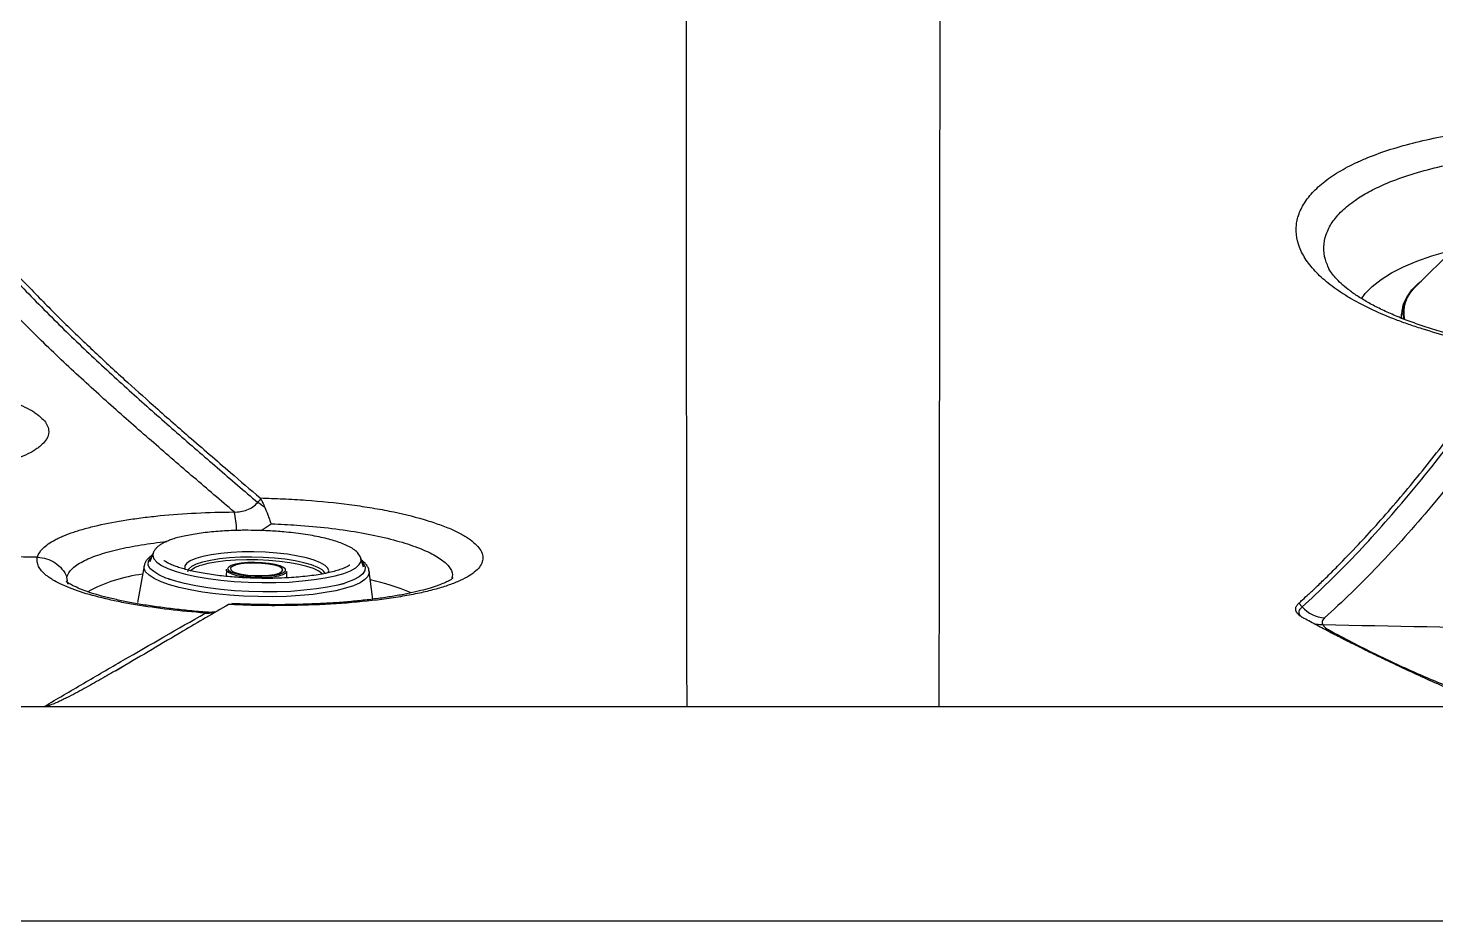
# Model space of a CAD drawing. Extents: x 398 to 508, y 623 to 782.
# Drawn here: x 447.62 to 458.33, y 652.62 to 659.41 of the extents above; entities that cross this region are included whole.
import ezdxf

# ---------------------------------------------------------------- set-up
doc = ezdxf.new("R2010")
doc.units = 0
doc.header["$MEASUREMENT"] = 0
doc.layers.add('GEOMETRY', color=2, linetype='Continuous', lineweight=25)

msp = doc.modelspace()

# ---------------------------------------------------------------- linework, layer by layer
at = {"layer": 'GEOMETRY'}
for p, q in [((458.467, 657.736), (458.174, 657.445)), ((458.07, 657.243), (458.069, 657.231)), ((458.07, 657.243), (458.07, 657.248)), ((449.389, 655.591), (449.465, 655.643)), ((448.568, 655.42), (448.543, 655.353)), ((448.499, 655.321), (448.448, 655.043)), ((450.17, 655.313), (450.149, 655.381)), ((447.916, 655.205), (447.911, 655.239)), ((448.686, 655.222), (448.697, 655.218)), ((449.125, 655.291), (449.124, 655.242)), ((449.585, 655.231), (449.585, 655.28)), ((450.24, 655.068), (450.212, 655.278)), ((447.919, 655.182), (447.919, 655.183)), ((449.148, 655.031), (449.165, 655.031)), ((457.312, 655.009), (457.286, 655.037)), ((448.281, 654.523), (448.346, 654.56)), ((439.956, 654.252), (447.74, 654.252)), ((447.74, 654.252), (447.848, 654.252)), ((447.848, 654.252), (452.631, 654.252)), ((452.631, 654.252), (454.547, 654.252)), ((454.547, 654.252), (458.723, 654.252)), ((443.077, 652.62), (463.077, 652.62))]:
    msp.add_line(p, q, dxfattribs=at)
at = {"layer": 'GEOMETRY', "flags": 128}
for points in [[(457.764, 657.354), (457.793, 657.394), (457.846, 657.449), (457.913, 657.502), (457.992, 657.551), (458.083, 657.598), (458.186, 657.642), (458.3, 657.682), (458.423, 657.717), (458.458, 657.726)], [(458.089, 657.198), (458.086, 657.209), (458.08, 657.263), (458.089, 657.317), (458.111, 657.37), (458.147, 657.422), (458.196, 657.471), (458.218, 657.489)], [(458.071, 657.203), (458.069, 657.238), (458.07, 657.243)], [(458.069, 657.204), (458.069, 657.225), (458.069, 657.231)], [(448.568, 655.42), (448.565, 655.401), (448.573, 655.375), (448.596, 655.35), (448.632, 655.325), (448.681, 655.302), (448.742, 655.28), (448.815, 655.26), (448.896, 655.242), (448.987, 655.227), (449.083, 655.214), (449.185, 655.204), (449.29, 655.198), (449.396, 655.195), (449.501, 655.196), (449.603, 655.199), (449.702, 655.207), (449.794, 655.217), (449.878, 655.23), (449.953, 655.246), (450.018, 655.265), (450.071, 655.285), (450.111, 655.308), (450.137, 655.332), (450.15, 655.356), (450.149, 655.381)], [(449.841, 655.346), (449.794, 655.365), (449.736, 655.382), (449.668, 655.397), (449.591, 655.41), (449.509, 655.419), (449.422, 655.425), (449.334, 655.428), (449.246, 655.428), (449.162, 655.424), (449.082, 655.417), (449.009, 655.407), (448.946, 655.394), (448.892, 655.378), (448.851, 655.36), (448.823, 655.341), (448.809, 655.321), (448.809, 655.3), (448.811, 655.295)], [(450.212, 655.278), (450.212, 655.268), (450.203, 655.242), (450.18, 655.217), (450.143, 655.193), (450.094, 655.171), (450.032, 655.151), (449.959, 655.133), (449.876, 655.118), (449.785, 655.105), (449.687, 655.096), (449.583, 655.09), (449.475, 655.087), (449.366, 655.088), (449.256, 655.092), (449.148, 655.099), (449.043, 655.109), (448.944, 655.123), (448.851, 655.139), (448.767, 655.158), (448.692, 655.178), (448.628, 655.201), (448.576, 655.225), (448.537, 655.251), (448.511, 655.277), (448.499, 655.303), (448.499, 655.321)], [(448.686, 655.222), (448.665, 655.229), (448.612, 655.253), (448.572, 655.278), (448.544, 655.303), (448.531, 655.329), (448.532, 655.355), (448.547, 655.38), (448.556, 655.389)], [(449.821, 655.31), (449.774, 655.329), (449.716, 655.345), (449.649, 655.36), (449.573, 655.372), (449.491, 655.381), (449.405, 655.386), (449.319, 655.389), (449.233, 655.387), (449.15, 655.383), (449.073, 655.375), (449.004, 655.364), (448.944, 655.351), (448.895, 655.335), (448.859, 655.317), (448.837, 655.297), (448.829, 655.277)], [(449.856, 655.26), (449.854, 655.262), (449.828, 655.282), (449.789, 655.301), (449.738, 655.318), (449.677, 655.333), (449.607, 655.346), (449.53, 655.356), (449.448, 655.364), (449.364, 655.368), (449.279, 655.368), (449.196, 655.366), (449.118, 655.36), (449.046, 655.351), (448.983, 655.339), (448.93, 655.324)], [(449.572, 655.3), (449.56, 655.309), (449.534, 655.322), (449.496, 655.332), (449.45, 655.34), (449.397, 655.346), (449.342, 655.348), (449.288, 655.347), (449.238, 655.342), (449.196, 655.335), (449.163, 655.325), (449.143, 655.313), (449.136, 655.304)], [(449.157, 655.306), (449.158, 655.293), (449.173, 655.28), (449.201, 655.268), (449.241, 655.259), (449.29, 655.252), (449.343, 655.248), (449.398, 655.248), (449.449, 655.251), (449.493, 655.257), (449.527, 655.267), (449.548, 655.278), (449.555, 655.291), (449.548, 655.304), (449.526, 655.316), (449.491, 655.327), (449.446, 655.335), (449.395, 655.341), (449.34, 655.343), (449.287, 655.342), (449.239, 655.337), (449.199, 655.329), (449.172, 655.318), (449.157, 655.306)], [(449.9, 655.269), (449.904, 655.284), (449.897, 655.305), (449.876, 655.326), (449.841, 655.346)], [(450.158, 655.349), (450.168, 655.339), (450.181, 655.313), (450.18, 655.287), (450.165, 655.262), (450.136, 655.238), (450.094, 655.215), (450.04, 655.195), (450.021, 655.189)], [(450.021, 655.189), (449.973, 655.176), (449.896, 655.16), (449.81, 655.146), (449.716, 655.136), (449.616, 655.128), (449.511, 655.124), (449.404, 655.124), (449.296, 655.126), (449.188, 655.132), (449.084, 655.142), (448.985, 655.154), (448.892, 655.169), (448.806, 655.187), (448.731, 655.207), (448.686, 655.222)], [(449.585, 655.28), (449.578, 655.267), (449.556, 655.254), (449.522, 655.244), (449.478, 655.236), (449.426, 655.232), (449.369, 655.231), (449.311, 655.233), (449.257, 655.238), (449.208, 655.247), (449.169, 655.258), (449.141, 655.271), (449.127, 655.284), (449.127, 655.298), (449.127, 655.298)], [(449.136, 655.304), (449.135, 655.3), (449.136, 655.299)], [(449.136, 655.299), (449.142, 655.287), (449.162, 655.275), (449.195, 655.263), (449.237, 655.254), (449.287, 655.247), (449.341, 655.243), (449.396, 655.243), (449.449, 655.246), (449.495, 655.251), (449.533, 655.26), (449.56, 655.271), (449.574, 655.283)], [(449.574, 655.283), (449.574, 655.296), (449.572, 655.3)], [(448.965, 654.963), (448.973, 654.968), (448.978, 654.969)]]:
    msp.add_lwpolyline(points, dxfattribs=at)
at = {"layer": 'GEOMETRY'}
for centre, radius, start, end in [((458.359, 657.239), 0.277, 132.0005, 175.5913), ((458.338, 657.253), 0.253, 130.4361, 193.3286), ((449.113, 655.384), 0.489, 51.5577, 59.2344), ((448.656, 655.591), 0.547, 0.2706, 14.981), ((448.97, 655.154), 0.175, 103.4543, 131.8011), ((448.623, 654.119), 1.147, 96.8088, 118.7873), ((449.789, 655.213), 0.102, 29.8835, 72.0476), ((449.901, 653.657), 1.59, 66.6524, 78.3939), ((457.501, 655.181), 0.255, 222.2195, 266.0099)]:
    msp.add_arc(centre, radius, start, end, dxfattribs=at)
for points, knots in [([(452.631, 654.252), (452.631, 654.412), (452.63, 654.649), (452.63, 654.985), (452.63, 655.253), (452.629, 655.539), (452.629, 655.949), (452.628, 656.518), (452.628, 657.294), (452.627, 658.172), (452.627, 658.988), (452.626, 659.598), (452.626, 659.912), (452.626, 660.071), (452.626, 660.151), (452.626, 660.191), (452.626, 660.212), (452.626, 660.223), (452.626, 660.229), (452.626, 660.232)], [0, 0, 0, 0, 0.125, 0.1875, 0.25, 0.3125, 0.375, 0.5, 0.625, 0.75, 0.875, 0.9375, 0.96875, 0.984375, 0.992188, 0.996094, 0.998047, 0.999023, 1, 1, 1, 1]), ([(454.555, 660.165), (454.555, 660.162), (454.555, 660.156), (454.555, 660.144), (454.555, 660.124), (454.555, 660.084), (454.555, 660.005), (454.555, 659.847), (454.555, 659.536), (454.554, 658.932), (454.553, 658.121), (454.552, 657.238), (454.551, 656.445), (454.55, 655.871), (454.55, 655.467), (454.549, 655.19), (454.549, 654.935), (454.548, 654.619), (454.548, 654.4), (454.547, 654.252)], [0, 0, 0, 0, 0.000977, 0.001953, 0.003906, 0.007812, 0.015625, 0.03125, 0.0625, 0.125, 0.25, 0.375, 0.5, 0.625, 0.6875, 0.75, 0.8125, 0.875, 1, 1, 1, 1]), ([(458.911, 656.968), (458.828, 656.981), (458.748, 656.996), (458.591, 657.028), (458.514, 657.046), (458.366, 657.083), (458.295, 657.104), (458.19, 657.137), (458.156, 657.148), (458.09, 657.171), (458.058, 657.183), (457.901, 657.243), (457.789, 657.295), (457.666, 657.366), (457.643, 657.38), (457.597, 657.41), (457.576, 657.424), (457.515, 657.469), (457.478, 657.5), (457.413, 657.561), (457.385, 657.593), (457.349, 657.641), (457.338, 657.657), (457.319, 657.69), (457.31, 657.706), (457.273, 657.787), (457.262, 657.852), (457.27, 657.933), (457.273, 657.949), (457.281, 657.981), (457.287, 657.997), (457.306, 658.045), (457.323, 658.076), (457.367, 658.137), (457.393, 658.166), (457.454, 658.224), (457.489, 658.252), (457.568, 658.307), (457.611, 658.333), (457.682, 658.37), (457.707, 658.383), (457.758, 658.406), (457.785, 658.418), (457.923, 658.474), (458.046, 658.513), (458.248, 658.563), (458.319, 658.579), (458.43, 658.599), (458.467, 658.606), (458.544, 658.618), (458.582, 658.623), (458.777, 658.649), (458.94, 658.663), (459.152, 658.673), (459.195, 658.674), (459.281, 658.677), (459.324, 658.677), (459.454, 658.678), (459.541, 658.677), (459.715, 658.671), (459.802, 658.666), (459.933, 658.657), (459.977, 658.654), (460.065, 658.646), (460.108, 658.642), (460.325, 658.618), (460.493, 658.594), (460.696, 658.556), (460.737, 658.548), (460.817, 658.531), (460.857, 658.523), (460.974, 658.495), (461.05, 658.476), (461.124, 658.455)], [0, 0, 0, 0, 0.03125, 0.03125, 0.0625, 0.0625, 0.09375, 0.09375, 0.109375, 0.109375, 0.125, 0.125, 0.1875, 0.1875, 0.203125, 0.203125, 0.21875, 0.21875, 0.25, 0.25, 0.28125, 0.28125, 0.296875, 0.296875, 0.3125, 0.3125, 0.375, 0.375, 0.390625, 0.390625, 0.40625, 0.40625, 0.4375, 0.4375, 0.46875, 0.46875, 0.5, 0.5, 0.53125, 0.53125, 0.546875, 0.546875, 0.5625, 0.5625, 0.625, 0.625, 0.65625, 0.65625, 0.671875, 0.671875, 0.6875, 0.6875, 0.75, 0.75, 0.765625, 0.765625, 0.78125, 0.78125, 0.8125, 0.8125, 0.84375, 0.84375, 0.859375, 0.859375, 0.875, 0.875, 0.9375, 0.9375, 0.953125, 0.953125, 0.96875, 0.96875, 1, 1, 1, 1]), ([(457.524, 657.571), (457.51, 657.598), (457.482, 657.658), (457.473, 657.75), (457.49, 657.845), (457.537, 657.937), (457.611, 658.024), (457.707, 658.102), (457.817, 658.169), (457.948, 658.233), (458.113, 658.295), (458.315, 658.352), (458.533, 658.397), (458.761, 658.43), (458.995, 658.452), (459.239, 658.465), (459.49, 658.466), (459.744, 658.458), (459.999, 658.44), (460.251, 658.412), (460.497, 658.374), (460.716, 658.332), (460.851, 658.299), (460.909, 658.284), (460.911, 658.284)], [0, 0, 0, 0, 0.042317, 0.091613, 0.140749, 0.189596, 0.238601, 0.287447, 0.327364, 0.36728, 0.419319, 0.471552, 0.523592, 0.571854, 0.620269, 0.668533, 0.717063, 0.765746, 0.814278, 0.863107, 0.912091, 0.960921, 0.998538, 1, 1, 1, 1]), ([(446.932, 658.21), (446.947, 658.192), (446.976, 658.158), (447.02, 658.107), (447.065, 658.055), (447.111, 658.003), (447.157, 657.951), (447.203, 657.898), (447.25, 657.846), (447.297, 657.793), (447.345, 657.74), (447.394, 657.687), (447.443, 657.634), (447.492, 657.581), (447.542, 657.528), (447.593, 657.475), (447.704, 657.36), (447.876, 657.185), (448.111, 656.96), (448.342, 656.746), (448.585, 656.529), (448.854, 656.293), (449.125, 656.06), (449.307, 655.903), (449.382, 655.839)], [0, 0, 0, 0, 0.017646, 0.035523, 0.053632, 0.071972, 0.090543, 0.109345, 0.128377, 0.147641, 0.167134, 0.186858, 0.206812, 0.226995, 0.247407, 0.268048, 0.288917, 0.383134, 0.479446, 0.577821, 0.668112, 0.778223, 0.908026, 1, 1, 1, 1]), ([(446.908, 658.181), (447.012, 658.06), (447.115, 657.941), (447.321, 657.711), (447.423, 657.6), (447.628, 657.383), (447.73, 657.279), (447.934, 657.077), (448.036, 656.98), (448.24, 656.789), (448.341, 656.697), (448.545, 656.514), (448.647, 656.424), (448.851, 656.246), (448.953, 656.158), (449.158, 655.981), (449.261, 655.893), (449.364, 655.805)], [0, 0, 0, 0, 0.125, 0.125, 0.25, 0.25, 0.375, 0.375, 0.5, 0.5, 0.625, 0.625, 0.75, 0.75, 0.875, 0.875, 1, 1, 1, 1]), ([(449.184, 655.732), (449.082, 655.82), (448.98, 655.907), (448.775, 656.082), (448.674, 656.17), (448.47, 656.347), (448.369, 656.436), (448.166, 656.616), (448.065, 656.708), (447.863, 656.896), (447.761, 656.993), (447.559, 657.193), (447.457, 657.297), (447.254, 657.511), (447.151, 657.622), (446.947, 657.85), (446.844, 657.968), (446.74, 658.089)], [0, 0, 0, 0, 0.125, 0.125, 0.25, 0.25, 0.375, 0.375, 0.5, 0.5, 0.625, 0.625, 0.75, 0.75, 0.875, 0.875, 1, 1, 1, 1]), ([(458.92, 656.982), (458.877, 656.989), (458.781, 657.006), (458.638, 657.035), (458.492, 657.07), (458.354, 657.108), (458.224, 657.149), (458.104, 657.191), (457.995, 657.236), (457.896, 657.282), (457.807, 657.329), (457.729, 657.377), (457.662, 657.425), (457.607, 657.471), (457.564, 657.514), (457.534, 657.553), (457.516, 657.58), (457.511, 657.592), (457.51, 657.596)], [0, 0, 0, 0, 0.056302, 0.124409, 0.192798, 0.261046, 0.328721, 0.395442, 0.460862, 0.525645, 0.591179, 0.656518, 0.721398, 0.785606, 0.849048, 0.911874, 0.974607, 1, 1, 1, 1]), ([(458.11, 657.37), (458.101, 657.353), (458.082, 657.318), (458.071, 657.277), (458.071, 657.253), (458.071, 657.249)], [0, 0, 0, 0, 0.436383, 0.893376, 1, 1, 1, 1]), ([(457.286, 655.037), (457.296, 655.046), (457.321, 655.069), (457.366, 655.11), (457.425, 655.165), (457.498, 655.236), (457.605, 655.342), (457.732, 655.474), (457.88, 655.635), (458.024, 655.799), (458.172, 655.976), (458.317, 656.158), (458.436, 656.312), (458.529, 656.435), (458.595, 656.524), (458.661, 656.613), (458.725, 656.702), (458.787, 656.79), (458.849, 656.878), (458.89, 656.936), (458.91, 656.965)], [0, 0, 0, 0, 0.0183813, 0.0457012, 0.081969, 0.1271964, 0.181396, 0.280317, 0.3627922, 0.4557422, 0.5471957, 0.6371441, 0.7255766, 0.7670965, 0.8078459, 0.8478237, 0.887029, 0.9254607, 0.963118, 1, 1, 1, 1]), ([(457.312, 655.009), (457.38, 655.071), (457.447, 655.135), (457.583, 655.267), (457.65, 655.335), (457.785, 655.476), (457.852, 655.549), (457.987, 655.701), (458.055, 655.779), (458.257, 656.021), (458.392, 656.192), (458.663, 656.552), (458.8, 656.742), (458.936, 656.94)], [0, 0, 0, 0, 0.125, 0.125, 0.25, 0.25, 0.375, 0.375, 0.5, 0.5, 0.75, 0.75, 1, 1, 1, 1]), ([(459.113, 656.861), (458.976, 656.662), (458.839, 656.472), (458.567, 656.11), (458.431, 655.938), (458.228, 655.696), (458.16, 655.618), (458.025, 655.466), (457.958, 655.393), (457.755, 655.181), (457.619, 655.049), (457.483, 654.926)], [0, 0, 0, 0, 0.25, 0.25, 0.5, 0.5, 0.625, 0.625, 0.75, 0.75, 1, 1, 1, 1]), ([(447.773, 656.345), (447.773, 656.372), (447.762, 656.399), (447.729, 656.438), (447.716, 656.451), (447.692, 656.471), (447.683, 656.477), (447.664, 656.49), (447.654, 656.497), (447.602, 656.528), (447.55, 656.552), (447.474, 656.58), (447.458, 656.586), (447.425, 656.597), (447.408, 656.602), (447.355, 656.618), (447.318, 656.628), (447.202, 656.657), (447.118, 656.674), (447.003, 656.693), (446.98, 656.696), (446.932, 656.703), (446.908, 656.706), (446.836, 656.716), (446.737, 656.727), (446.634, 656.736), (446.555, 656.741), (446.529, 656.743), (446.475, 656.746), (446.448, 656.747), (446.313, 656.753), (446.205, 656.756), (446.041, 656.755), (445.986, 656.754), (445.904, 656.752), (445.876, 656.751), (445.822, 656.748), (445.795, 656.747), (445.661, 656.74), (445.557, 656.732), (445.43, 656.719), (445.405, 656.716), (445.356, 656.71), (445.331, 656.707), (445.258, 656.698), (445.212, 656.691), (445.076, 656.669), (444.992, 656.653), (444.836, 656.616), (444.767, 656.596), (444.677, 656.564), (444.649, 656.553), (444.597, 656.531), (444.574, 656.519), (444.511, 656.484), (444.48, 656.46), (444.448, 656.424), (444.44, 656.411), (444.432, 656.393), (444.43, 656.386), (444.428, 656.374), (444.427, 656.368), (444.427, 656.349), (444.43, 656.336), (444.441, 656.311), (444.45, 656.299), (444.482, 656.262), (444.514, 656.239), (444.577, 656.204), (444.601, 656.192), (444.653, 656.17), (444.681, 656.159), (444.742, 656.138), (444.775, 656.128), (444.827, 656.113), (444.845, 656.108), (444.882, 656.099), (444.901, 656.094), (444.999, 656.071), (445.084, 656.055), (445.22, 656.033), (445.267, 656.026), (445.34, 656.016), (445.365, 656.013), (445.415, 656.007), (445.44, 656.005), (445.567, 655.991), (445.671, 655.983), (445.806, 655.975), (445.833, 655.974), (445.887, 655.972), (445.915, 655.971), (445.997, 655.968), (446.052, 655.967), (446.215, 655.965), (446.324, 655.966), (446.459, 655.97), (446.486, 655.972), (446.539, 655.974), (446.566, 655.975), (446.644, 655.98), (446.695, 655.984), (446.796, 655.992), (446.845, 655.997), (446.917, 656.005), (446.941, 656.008), (446.988, 656.014), (447.012, 656.017), (447.125, 656.034), (447.209, 656.049), (447.325, 656.075), (447.361, 656.084), (447.414, 656.099), (447.431, 656.104), (447.463, 656.114), (447.479, 656.119), (447.554, 656.145), (447.605, 656.167), (447.658, 656.197), (447.667, 656.203), (447.686, 656.216), (447.694, 656.222), (447.718, 656.241), (447.731, 656.253), (447.763, 656.292), (447.773, 656.318), (447.773, 656.345)], [0, 0, 0, 0, 0.03125, 0.03125, 0.046875, 0.046875, 0.054688, 0.054688, 0.0625, 0.0625, 0.09375, 0.09375, 0.101563, 0.101563, 0.109375, 0.109375, 0.125, 0.125, 0.15625, 0.15625, 0.164063, 0.164063, 0.171875, 0.171875, 0.1875, 0.203125, 0.203125, 0.210938, 0.210938, 0.21875, 0.21875, 0.25, 0.25, 0.265625, 0.265625, 0.273438, 0.273438, 0.28125, 0.28125, 0.3125, 0.3125, 0.320313, 0.320313, 0.328125, 0.328125, 0.34375, 0.34375, 0.375, 0.375, 0.40625, 0.40625, 0.421875, 0.421875, 0.4375, 0.4375, 0.46875, 0.46875, 0.484375, 0.484375, 0.492188, 0.492188, 0.5, 0.5, 0.515625, 0.515625, 0.53125, 0.53125, 0.5625, 0.5625, 0.578125, 0.578125, 0.59375, 0.59375, 0.609375, 0.609375, 0.617188, 0.617188, 0.625, 0.625, 0.65625, 0.65625, 0.671875, 0.671875, 0.679688, 0.679688, 0.6875, 0.6875, 0.71875, 0.71875, 0.726563, 0.726563, 0.734375, 0.734375, 0.75, 0.75, 0.78125, 0.78125, 0.789063, 0.789063, 0.796875, 0.796875, 0.8125, 0.8125, 0.828125, 0.828125, 0.835938, 0.835938, 0.84375, 0.84375, 0.875, 0.875, 0.890625, 0.890625, 0.898438, 0.898438, 0.90625, 0.90625, 0.9375, 0.9375, 0.945313, 0.945313, 0.953125, 0.953125, 0.96875, 0.96875, 1, 1, 1, 1]), ([(449.382, 655.839), (449.441, 655.837), (449.499, 655.835), (449.586, 655.831), (449.615, 655.83), (449.673, 655.826), (449.702, 655.824), (449.845, 655.814), (449.955, 655.803), (450.114, 655.782), (450.166, 655.774), (450.242, 655.762), (450.267, 655.757), (450.316, 655.749), (450.34, 655.744), (450.458, 655.72), (450.545, 655.7), (450.663, 655.665), (450.701, 655.653), (450.77, 655.628), (450.803, 655.616), (450.862, 655.59), (450.889, 655.577), (450.926, 655.556), (450.938, 655.549), (450.96, 655.536), (450.971, 655.529), (451.019, 655.494), (451.046, 655.466), (451.069, 655.424), (451.074, 655.41), (451.077, 655.388), (451.077, 655.381), (451.076, 655.367), (451.074, 655.361), (451.068, 655.34), (451.061, 655.326), (451.041, 655.299), (451.028, 655.286), (450.981, 655.248), (450.939, 655.224), (450.872, 655.196), (450.858, 655.19), (450.828, 655.179), (450.813, 655.174), (450.765, 655.158), (450.731, 655.148), (450.658, 655.129), (450.62, 655.12), (450.558, 655.107), (450.537, 655.103), (450.494, 655.095), (450.472, 655.091), (450.359, 655.072), (450.262, 655.06), (450.108, 655.045), (450.055, 655.04), (449.974, 655.034), (449.946, 655.033), (449.891, 655.029), (449.863, 655.028), (449.724, 655.021), (449.61, 655.019), (449.435, 655.019), (449.376, 655.02), (449.259, 655.023), (449.201, 655.025), (449.142, 655.028)], [0, 0, 0, 0, 0.03125, 0.03125, 0.046875, 0.046875, 0.0625, 0.0625, 0.125, 0.125, 0.15625, 0.15625, 0.171875, 0.171875, 0.1875, 0.1875, 0.25, 0.25, 0.28125, 0.28125, 0.3125, 0.3125, 0.34375, 0.34375, 0.359375, 0.359375, 0.375, 0.375, 0.4375, 0.4375, 0.46875, 0.46875, 0.484375, 0.484375, 0.5, 0.5, 0.53125, 0.53125, 0.5625, 0.5625, 0.625, 0.625, 0.640625, 0.640625, 0.65625, 0.65625, 0.6875, 0.6875, 0.71875, 0.71875, 0.734375, 0.734375, 0.75, 0.75, 0.8125, 0.8125, 0.84375, 0.84375, 0.859375, 0.859375, 0.875, 0.875, 0.9375, 0.9375, 0.96875, 0.96875, 1, 1, 1, 1]), ([(449.184, 655.732), (449.201, 655.731), (449.218, 655.732), (449.25, 655.738), (449.266, 655.742), (449.298, 655.754), (449.313, 655.762), (449.34, 655.781), (449.353, 655.792), (449.364, 655.805)], [0, 0, 0, 0, 0.25, 0.25, 0.5, 0.5, 0.75, 0.75, 1, 1, 1, 1]), ([(449.388, 655.831), (449.392, 655.824), (449.396, 655.815), (449.406, 655.794), (449.412, 655.781), (449.418, 655.767)], [0, 0, 0, 0, 0.5, 0.5, 1, 1, 1, 1]), ([(449.418, 655.767), (449.425, 655.75), (449.433, 655.731), (449.445, 655.699), (449.449, 655.688), (449.455, 655.671), (449.457, 655.666), (449.461, 655.654), (449.463, 655.648), (449.465, 655.643)], [0, 0, 0, 0, 0.5, 0.5, 0.75, 0.75, 0.875, 0.875, 1, 1, 1, 1]), ([(447.688, 655.387), (447.693, 655.411), (447.707, 655.434), (447.753, 655.478), (447.783, 655.499), (447.833, 655.526), (447.843, 655.531), (447.865, 655.541), (447.876, 655.546), (447.911, 655.56), (447.936, 655.57), (447.991, 655.588), (448.019, 655.597), (448.065, 655.61), (448.081, 655.614), (448.114, 655.622), (448.13, 655.626), (448.216, 655.646), (448.29, 655.66), (448.408, 655.678), (448.449, 655.684), (448.512, 655.692), (448.534, 655.695), (448.577, 655.699), (448.599, 655.702), (448.71, 655.713), (448.802, 655.719), (448.989, 655.729), (449.085, 655.731), (449.184, 655.732)], [0, 0, 0, 0, 0.125, 0.125, 0.25, 0.25, 0.28125, 0.28125, 0.3125, 0.3125, 0.375, 0.375, 0.4375, 0.4375, 0.46875, 0.46875, 0.5, 0.5, 0.625, 0.625, 0.6875, 0.6875, 0.71875, 0.71875, 0.75, 0.75, 0.875, 0.875, 1, 1, 1, 1]), ([(449.465, 655.643), (449.467, 655.642), (449.533, 655.64), (449.681, 655.632), (449.904, 655.612), (450.128, 655.58), (450.333, 655.538), (450.508, 655.49), (450.652, 655.435), (450.758, 655.377), (450.825, 655.316), (450.849, 655.267), (450.844, 655.239), (450.842, 655.231)], [0, 0, 0, 0, 0.002858, 0.086461, 0.19377, 0.304218, 0.411183, 0.521252, 0.62832, 0.738461, 0.846086, 0.956792, 1, 1, 1, 1]), ([(449.363, 655.592), (449.33, 655.592), (449.284, 655.593), (449.216, 655.592), (449.16, 655.59), (449.094, 655.587), (449.028, 655.582), (448.964, 655.575), (448.902, 655.567), (448.844, 655.557), (448.792, 655.546), (448.746, 655.535), (448.708, 655.523), (448.674, 655.51), (448.644, 655.496), (448.619, 655.481), (448.598, 655.465), (448.587, 655.452), (448.575, 655.436), (448.57, 655.426), (448.568, 655.42)], [0, 0, 0, 0, 0.085126, 0.11995, 0.17724, 0.235932, 0.297975, 0.361525, 0.425723, 0.489775, 0.552914, 0.614168, 0.671848, 0.721992, 0.780494, 0.83662, 0.890341, 0.936973, 0.957782, 1, 1, 1, 1]), ([(450.149, 655.381), (450.147, 655.385), (450.141, 655.401), (450.122, 655.426), (450.093, 655.45), (450.053, 655.473), (450.008, 655.492), (449.96, 655.509), (449.906, 655.525), (449.847, 655.539), (449.781, 655.552), (449.71, 655.564), (449.637, 655.573), (449.569, 655.58), (449.505, 655.585), (449.439, 655.589), (449.391, 655.591), (449.363, 655.592)], [0, 0, 0, 0, 0.028478, 0.101103, 0.185995, 0.266698, 0.341092, 0.410831, 0.477056, 0.546901, 0.617981, 0.688798, 0.757308, 0.825885, 0.875976, 0.926299, 1, 1, 1, 1]), ([(447.911, 655.239), (447.92, 655.259), (447.939, 655.299), (448.023, 655.355), (448.142, 655.405), (448.293, 655.447), (448.47, 655.483), (448.605, 655.5), (448.671, 655.508)], [0, 0, 0, 0, 0.172786, 0.351251, 0.514071, 0.6816, 0.844607, 1, 1, 1, 1]), ([(447.688, 655.387), (447.592, 655.389), (447.396, 655.393), (447.2, 655.397), (447.099, 655.399)], [0.23629399, 0.23629399, 0.23629399, 0.23629399, 0.25, 0.26441724, 0.26441724, 0.26441724, 0.26441724]), ([(448.965, 654.963), (448.87, 654.97), (448.778, 654.979), (448.601, 655), (448.516, 655.012), (448.414, 655.029), (448.394, 655.032), (448.355, 655.04), (448.335, 655.043), (448.278, 655.055), (448.242, 655.063), (448.137, 655.088), (448.073, 655.105), (447.956, 655.144), (447.905, 655.164), (447.84, 655.195), (447.821, 655.206), (447.794, 655.222), (447.785, 655.228), (447.769, 655.239), (447.762, 655.244), (447.727, 655.273), (447.708, 655.295), (447.691, 655.33), (447.687, 655.341), (447.685, 655.358), (447.685, 655.364), (447.685, 655.373), (447.686, 655.377), (447.686, 655.382), (447.687, 655.384), (447.687, 655.386), (447.687, 655.386), (447.688, 655.387)], [0, 0, 0, 0, 0.125, 0.125, 0.25, 0.25, 0.28125, 0.28125, 0.3125, 0.3125, 0.375, 0.375, 0.5, 0.5, 0.625, 0.625, 0.6875, 0.6875, 0.71875, 0.71875, 0.75, 0.75, 0.875, 0.875, 0.9375, 0.9375, 0.96875, 0.96875, 0.984375, 0.992187, 0.996094, 0.996094, 1, 1, 1, 1]), ([(447.688, 655.387), (447.711, 655.386), (447.735, 655.382), (447.78, 655.368), (447.802, 655.358), (447.841, 655.331), (447.859, 655.316), (447.889, 655.28), (447.902, 655.26), (447.911, 655.239)], [0, 0, 0, 0, 0.25, 0.25, 0.5, 0.5, 0.75, 0.75, 1, 1, 1, 1]), ([(448.562, 655.404), (448.561, 655.404), (448.551, 655.398), (448.537, 655.386), (448.52, 655.368), (448.506, 655.348), (448.502, 655.33), (448.499, 655.321)], [0, 0, 0, 0, 0.03311, 0.296751, 0.54595, 0.77986, 1, 1, 1, 1]), ([(449.354, 655.228), (449.321, 655.229), (449.276, 655.23), (449.209, 655.234), (449.154, 655.239), (449.09, 655.245), (449.027, 655.253), (448.964, 655.263), (448.905, 655.273), (448.851, 655.285), (448.803, 655.298), (448.762, 655.31), (448.73, 655.321), (448.709, 655.33), (448.683, 655.342), (448.663, 655.353), (448.65, 655.362), (448.649, 655.362), (448.649, 655.362), (448.649, 655.362), (448.649, 655.362)], [0, 0, 0, 0, 0.104617, 0.147245, 0.21726, 0.288718, 0.363945, 0.440592, 0.517519, 0.59363, 0.667785, 0.738381, 0.801946, 0.843573, 0.878115, 0.985779, 0.999735, 0.999986, 0.999999, 1, 1, 1, 1]), ([(448.686, 655.341), (448.686, 655.341), (448.686, 655.341), (448.686, 655.341), (448.686, 655.341), (448.684, 655.342), (448.681, 655.343), (448.678, 655.345), (448.678, 655.345), (448.678, 655.345)], [0, 0, 0, 0, 0.000434, 0.005243, 0.022428, 0.119954, 0.691393, 0.98053, 1, 1, 1, 1]), ([(450.064, 655.327), (450.064, 655.327), (450.064, 655.327), (450.064, 655.327), (450.064, 655.327), (450.063, 655.327), (450.05, 655.319), (450.023, 655.305), (449.981, 655.29), (449.933, 655.277), (449.882, 655.265), (449.823, 655.254), (449.76, 655.245), (449.692, 655.238), (449.621, 655.232), (449.555, 655.229), (449.493, 655.227), (449.428, 655.226), (449.381, 655.227), (449.354, 655.228)], [0, 0, 0, 0, 0.000001, 0.00001, 0.000054, 0.000492, 0.012376, 0.121198, 0.209317, 0.290997, 0.374709, 0.455584, 0.539944, 0.624483, 0.706421, 0.788853, 0.849401, 0.911274, 1, 1, 1, 1]), ([(450.034, 655.311), (450.034, 655.311), (450.034, 655.311), (450.034, 655.311), (450.033, 655.311), (450.031, 655.309), (450.028, 655.308), (450.026, 655.307), (450.026, 655.307), (450.026, 655.307)], [0, 0, 0, 0, 0.002191, 0.017716, 0.079302, 0.470375, 0.955591, 0.996199, 1, 1, 1, 1]), ([(450.212, 655.278), (450.211, 655.285), (450.208, 655.301), (450.197, 655.322), (450.18, 655.344), (450.163, 655.357), (450.154, 655.365)], [0, 0, 0, 0, 0.150181, 0.393445, 0.658409, 1, 1, 1, 1]), ([(448.979, 654.969), (448.957, 654.971), (448.89, 654.976), (448.781, 654.987), (448.653, 655.002), (448.532, 655.019), (448.418, 655.038), (448.313, 655.059), (448.218, 655.081), (448.135, 655.103), (448.065, 655.126), (448.007, 655.148), (447.962, 655.169), (447.931, 655.186), (447.913, 655.199), (447.906, 655.205), (447.907, 655.203), (447.915, 655.195), (447.919, 655.184), (447.92, 655.182)], [0, 0, 0, 0, 0.0345, 0.106123, 0.177912, 0.249488, 0.32053, 0.390709, 0.459697, 0.527176, 0.592775, 0.655924, 0.718244, 0.778721, 0.830981, 0.880708, 0.93397, 0.98583, 1, 1, 1, 1]), ([(450.851, 655.229), (450.85, 655.228), (450.849, 655.227), (450.834, 655.217), (450.81, 655.203), (450.773, 655.187), (450.723, 655.168), (450.66, 655.148), (450.586, 655.128), (450.499, 655.109), (450.402, 655.091), (450.296, 655.075), (450.183, 655.061), (450.063, 655.049), (449.938, 655.039), (449.809, 655.033), (449.675, 655.028), (449.537, 655.026), (449.396, 655.027), (449.271, 655.03), (449.195, 655.034), (449.166, 655.035)], [0, 0, 0, 0, 0.037216, 0.077924, 0.121597, 0.168498, 0.218488, 0.27116, 0.325964, 0.382307, 0.439626, 0.497434, 0.555302, 0.612932, 0.670086, 0.726926, 0.784659, 0.843309, 0.902747, 0.96279, 1, 1, 1, 1]), ([(450, 655.183), (450.006, 655.184), (450.013, 655.186), (450.02, 655.188), (450.021, 655.189)], [0, 0, 0, 0, 0.906021, 1, 1, 1, 1]), ([(449.142, 655.028), (449.084, 654.994), (448.968, 654.926), (448.842, 654.853), (448.775, 654.813), (448.765, 654.807)], [0, 0, 0, 0, 0.4628868, 0.9243637, 1, 1, 1, 1]), ([(457.327, 654.922), (457.324, 654.924), (457.319, 654.926), (457.313, 654.93), (457.307, 654.934), (457.301, 654.938), (457.295, 654.942), (457.29, 654.946), (457.286, 654.95), (457.282, 654.954), (457.278, 654.958), (457.275, 654.963), (457.272, 654.967), (457.269, 654.971), (457.267, 654.975), (457.265, 654.98), (457.263, 654.987), (457.263, 654.994), (457.263, 655.001), (457.265, 655.008), (457.269, 655.016), (457.273, 655.023), (457.279, 655.03), (457.284, 655.035), (457.286, 655.037)], [0, 0, 0, 0, 0.035611, 0.071176, 0.106711, 0.142231, 0.177753, 0.21329, 0.24886, 0.284477, 0.320156, 0.355914, 0.391766, 0.427726, 0.46381, 0.500033, 0.563009, 0.625688, 0.68815, 0.750474, 0.812741, 0.87503, 0.937423, 1, 1, 1, 1]), ([(457.296, 654.944), (457.29, 654.955), (457.288, 654.966), (457.292, 654.982), (457.294, 654.988), (457.3, 654.996), (457.302, 654.998), (457.306, 655.004), (457.309, 655.006), (457.312, 655.009)], [0, 0, 0, 0, 0.5, 0.5, 0.75, 0.75, 0.875, 0.875, 1, 1, 1, 1]), ([(447.74, 654.252), (447.839, 654.311), (447.938, 654.369), (448.138, 654.486), (448.239, 654.545), (448.545, 654.722), (448.753, 654.841), (448.965, 654.963)], [0, 0, 0, 0, 0.25, 0.25, 0.5, 0.5, 1, 1, 1, 1]), ([(448.965, 654.963), (448.978, 654.963), (449.009, 654.962), (449.037, 654.971), (449.053, 654.976)], [0, 0, 0, 0, 0.424446, 1, 1, 1, 1]), ([(449.035, 654.971), (449.023, 654.969), (449.005, 654.966), (448.985, 654.969), (448.978, 654.97)], [0, 0, 0, 0, 0.676894, 1, 1, 1, 1]), ([(458.102, 654.533), (458.089, 654.539), (458.063, 654.551), (458.004, 654.579), (457.924, 654.617), (457.823, 654.666), (457.723, 654.716), (457.623, 654.766), (457.524, 654.817), (457.425, 654.869), (457.359, 654.905), (457.327, 654.922)], [0, 0, 0, 0, 0.04989, 0.099576, 0.229903, 0.359668, 0.48887, 0.617507, 0.745575, 0.873073, 1, 1, 1, 1]), ([(457.47, 654.872), (457.454, 654.873), (457.431, 654.873), (457.409, 654.88), (457.403, 654.882)], [0, 0, 0, 0, 0.7161079, 1, 1, 1, 1]), ([(457.483, 654.926), (457.474, 654.917), (457.468, 654.908), (457.463, 654.89), (457.465, 654.881), (457.47, 654.872)], [0, 0, 0, 0, 0.5, 0.5, 1, 1, 1, 1]), ([(448.765, 654.807), (448.687, 654.761), (448.609, 654.715), (448.452, 654.622), (448.372, 654.576), (448.251, 654.506), (448.21, 654.482), (448.128, 654.435), (448.086, 654.412), (448.022, 654.376), (448, 654.365), (447.956, 654.341), (447.933, 654.329), (447.898, 654.312), (447.886, 654.306), (447.862, 654.294), (447.85, 654.289), (447.824, 654.277), (447.81, 654.272), (447.788, 654.263), (447.78, 654.261), (447.768, 654.257), (447.763, 654.256), (447.756, 654.254), (447.753, 654.254), (447.747, 654.253), (447.744, 654.252), (447.74, 654.252)], [0, 0, 0, 0, 0.25, 0.25, 0.5, 0.5, 0.625, 0.625, 0.75, 0.75, 0.8125, 0.8125, 0.875, 0.875, 0.90625, 0.90625, 0.9375, 0.9375, 0.96875, 0.96875, 0.984375, 0.984375, 0.992188, 0.992188, 0.996094, 0.996094, 1, 1, 1, 1]), ([(457.516, 654.834), (457.512, 654.834), (457.504, 654.834), (457.496, 654.836), (457.491, 654.837)], [0, 0, 0, 0, 0.401133, 1, 1, 1, 1]), ([(457.516, 654.834), (457.632, 654.771), (457.748, 654.711), (457.976, 654.599), (458.089, 654.547), (458.309, 654.45), (458.417, 654.406), (458.627, 654.323), (458.73, 654.286), (458.828, 654.252)], [0, 0, 0, 0, 0.25, 0.25, 0.5, 0.5, 0.75, 0.75, 1, 1, 1, 1]), ([(458.828, 654.252), (458.823, 654.252), (458.819, 654.253), (458.81, 654.254), (458.807, 654.254), (458.796, 654.256), (458.79, 654.257), (458.772, 654.261), (458.762, 654.263), (458.742, 654.269), (458.732, 654.271), (458.714, 654.277), (458.705, 654.28), (458.679, 654.288), (458.663, 654.294), (458.631, 654.305), (458.616, 654.311), (458.57, 654.328), (458.54, 654.34), (458.483, 654.363), (458.455, 654.375), (458.371, 654.411), (458.316, 654.435), (458.208, 654.484), (458.155, 654.508), (458.102, 654.533)], [0, 0, 0, 0, 0.007813, 0.007813, 0.015625, 0.015625, 0.03125, 0.03125, 0.0625, 0.0625, 0.09375, 0.09375, 0.125, 0.125, 0.1875, 0.1875, 0.25, 0.25, 0.375, 0.375, 0.5, 0.5, 0.75, 0.75, 1, 1, 1, 1])]:
    msp.add_open_spline(points, degree=3, knots=knots, dxfattribs=at)
for points in [[(449.364, 655.805), (449.372, 655.813), (449.38, 655.822), (449.388, 655.831)], [(449.388, 655.831), (449.386, 655.834), (449.384, 655.837), (449.382, 655.839)], [(449.142, 655.028), (449.145, 655.029), (449.146, 655.031), (449.148, 655.031)], [(459.054, 654.845), (458.526, 654.852), (457.998, 654.862), (457.47, 654.872)], [(457.47, 654.872), (457.478, 654.859), (457.493, 654.847), (457.516, 654.834)]]:
    msp.add_open_spline(points, degree=3, dxfattribs=at)

doc.saveas('drawing.dxf')
